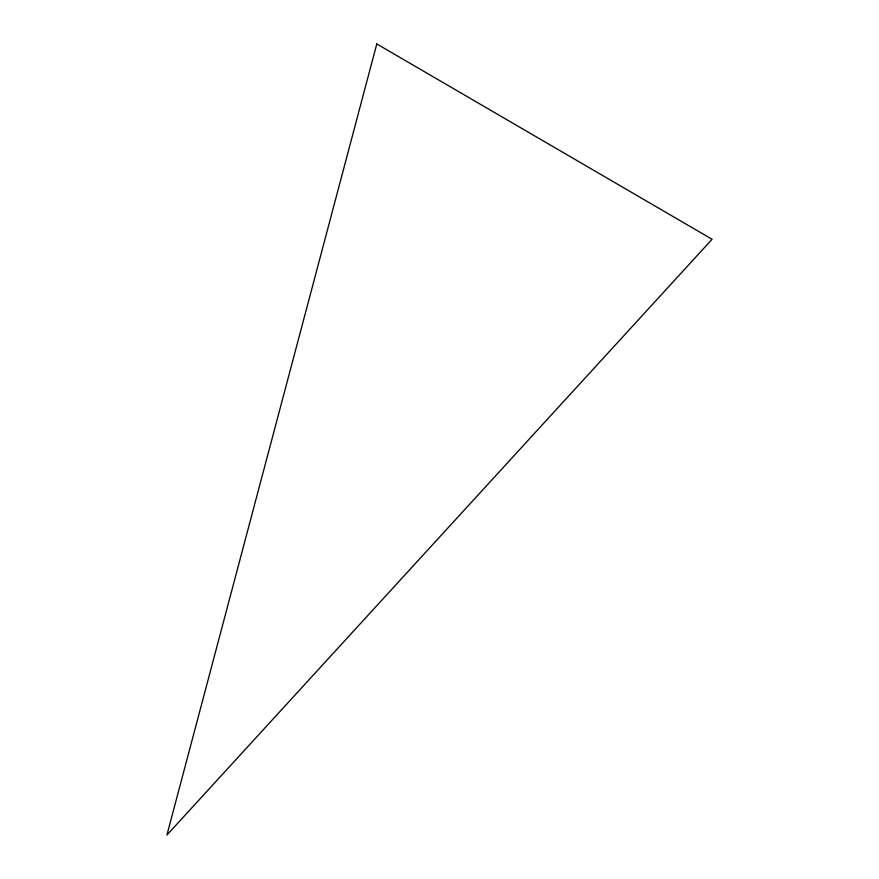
<?xml version="1.0" encoding="UTF-8"?>
<svg xmlns="http://www.w3.org/2000/svg" width="879" height="879" viewBox="0 0 879 879"><rect width="100%" height="100%" fill="white"/><g stroke="black" fill="none" stroke-linecap="round" stroke-linejoin="round"><path stroke-width="1.32" d="M376.794 43.95L166.911 835.05L712.089 239.264L376.794 43.95"/></g></svg>
